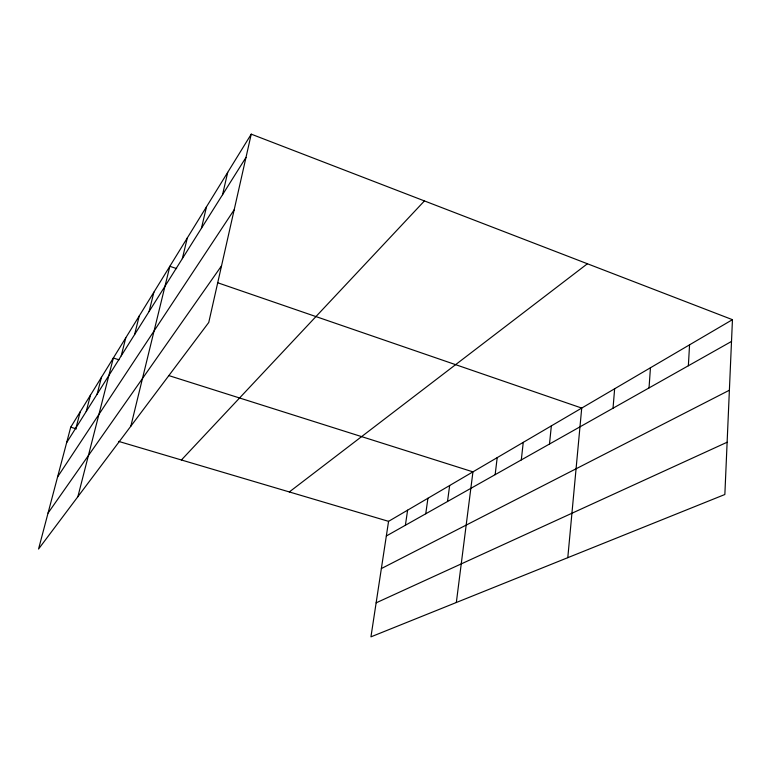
<?xml version="1.0" encoding="UTF-8"?>
<svg xmlns="http://www.w3.org/2000/svg" width="771" height="771" viewBox="0 0 771 771"><rect width="100%" height="100%" fill="white"/><g stroke="black" fill="none" stroke-linecap="round" stroke-linejoin="round"><path stroke-width="1.16" d="M732.45 319.676L724.856 494.5L370.947 636.846L388.565 521.341L732.45 319.676L251.24 134.154L70.72 427.192L38.55 549.039L208.758 322.461L251.24 134.154M688.358 365.762L689.563 344.83M649.028 387.929L650.454 367.767M613.032 408.216L614.641 388.767M567.793 557.674L581.72 408.071L217.499 282.687M549.492 444.038L551.352 425.881M521.302 459.921L523.258 442.352M495.155 474.657L497.199 457.637M456.336 602.498L472.941 471.862L168.82 375.583M447.508 501.516L449.657 485.518M425.746 513.785L427.934 498.259M405.392 525.253L407.608 510.171M222.54 194.716L227.705 172.357M201.433 228.274L206.512 206.773M182.341 258.642L187.314 237.931M130.839 426.18L169.851 266.284L176.655 268.626M149.121 311.465L153.892 292.19M134.588 334.575L139.252 315.946M121.22 355.836L125.779 337.814M77.881 496.678L113.337 358.014L118.994 359.806M97.107 394.174L101.473 377.279M86.217 411.502L90.477 395.128M76.088 427.606L80.251 411.724M66.653 442.612L245.988 157.419M57.594 476.921L234.182 209.751M48.043 513.091L221.537 265.822M181.416 459.979L424.426 200.932M289.327 491.946L587.406 263.759M386.329 535.999L731.506 341.437M381.366 568.564L729.385 390.222M376.132 602.845L727.13 442.236M70.72 427.192L76.416 428.878M118.676 441.397L388.565 521.341"/></g></svg>
